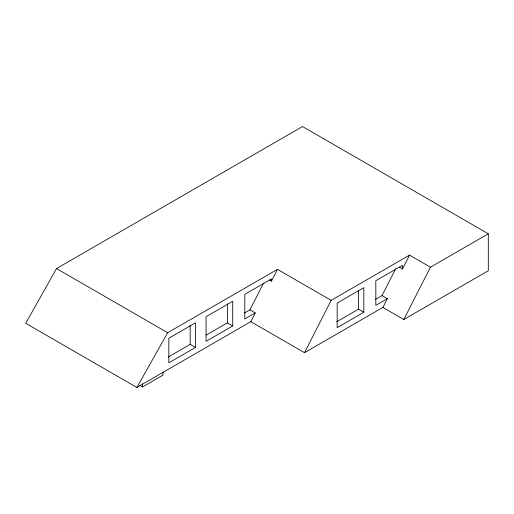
<?xml version="1.0" encoding="UTF-8"?>
<svg xmlns="http://www.w3.org/2000/svg" width="514" height="514" viewBox="0 0 514 514"><rect width="100%" height="100%" fill="white"/><g stroke="black" fill="none" stroke-linecap="round" stroke-linejoin="round"><path stroke-width="0.77" d="M168.29 356.986L190.161 344.354L190.161 325.291M195.493 347.432L195.493 322.811L168.836 338.218L168.836 362.826L195.493 347.432L190.161 344.354M206.185 335.109L227.374 322.876L227.374 303.813M232.701 325.953L232.707 301.332L206.05 316.72L206.05 341.341L232.701 325.953L227.374 322.876M269.458 279.969L271.463 281.126L271.463 278.961L244.805 294.349L244.805 318.963L255.259 312.93L249.926 309.852L244.703 312.872M336.619 321.822L358.489 309.19L358.489 290.93M363.822 312.268L363.822 287.654L337.165 303.048L337.165 327.662L363.822 312.268L358.489 309.19M488.3 233.806L488.3 270.737L403.805 319.522L382.879 307.443L304.513 352.688L250.8 321.674L136.859 387.46L25.7 323.293L56.527 268.559L302.515 126.54L488.3 233.806L430.456 267.196L403.805 319.522M249.926 309.852L263.611 282.996M250.8 321.674L255.259 312.93M271.463 281.126L277.457 269.349L331.17 300.362L409.536 255.117L430.456 267.196M304.513 352.688L331.17 300.362M375.226 299.527L382.005 295.621L395.696 268.732M382.879 307.443L387.331 298.698L382.005 295.621M399.14 267.062L402.468 268.983L409.536 255.117M136.859 387.46L167.68 332.731L277.457 269.349M139.866 385.359L142.584 386.926L162.977 375.156L162.977 372.078M387.331 298.698L375.818 305.348L375.818 280.734L402.468 265.346L402.468 268.983M56.527 268.559L167.68 332.731M142.584 383.849L142.584 386.926"/></g></svg>
